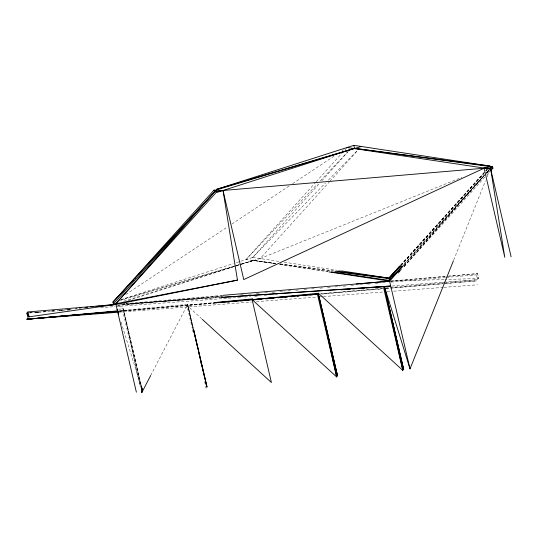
<?xml version="1.0" encoding="UTF-8"?>
<svg xmlns="http://www.w3.org/2000/svg" width="538" height="538" viewBox="0 0 538 538"><rect width="100%" height="100%" fill="white"/><g stroke="black" fill="none" stroke-linecap="round" stroke-linejoin="round"><path stroke-width="0.4" stroke-dasharray="2.69 2.02" d="M453.695 260.069L485.525 180.802M487.085 176.915L489.587 170.701M150.653 375.558L187.749 304.226L193.229 327.783M399.606 271.434L401.267 269.551M404.038 266.404L485.532 174.023M486.083 173.397L489.963 168.993M398.517 272.685L401.301 269.538M404.078 266.391L484.173 175.791M486.399 173.276L489.176 170.129M400.783 265.496L487.179 169.181M404.085 264.938L485.505 173.976L403.466 264.871M193.102 327.931L187.574 304.421L186.854 305.214L119.046 311.152M275.866 263.364L246.001 259.578L315.638 182.369M316.203 181.75L342.04 153.108M344.845 149.994L346.533 148.125M236.431 262.638L252.726 257.42L319.559 183.33M321.805 180.842L348.2 151.575M239.766 264.488L260.17 258.556L329.256 181.972M329.814 181.346L357.898 150.216M400.682 265.052L487.172 169.167M400.803 265.557L483.924 173.411M486.17 170.916L487.293 169.672M403.776 264.73L484.092 175.691M489.15 170.089L486.339 173.202L489.103 170.055M398.019 273.385L401.388 269.646M404.199 266.532L486.197 175.63M486.762 175.011L490.131 171.272M400.702 265.133L483.958 173.586M486.211 171.111L487.334 169.873M400.951 265.678L483.985 175.603M246.001 259.578L317.494 183.835M320.379 180.781L348.052 151.46M274.178 263.586L253.425 260.432L252.726 257.42L325.477 183.061M328.409 180.062L357.75 150.082M125.737 294.508L227.688 226.801M231.878 224.023L289.834 185.529M292.625 183.673L334.522 155.852M342.202 150.748L343.6 149.826M260.17 258.556L461.94 177.345M120.842 299.679L233.243 263.66M127.95 300.621L240.634 264.528M241.434 264.272L253.425 260.432L275.88 263.445M123.801 301.24L240.62 264.461M241.421 264.212L253.425 260.432L274.985 263.607M119.389 300.749L240.58 264.293M241.387 264.05L253.425 260.432M120.882 299.794L238.966 264.723M29.395 312.901L31.063 312.739M35.259 312.41L39.435 312.04L35.259 312.417L38.554 312.013M43.544 311.522L45.212 311.361M216.088 302.403L186.854 305.214L192.342 328.772M118.979 310.735L187.567 304.427L193.048 327.985M382.491 288.24L320.729 293.788L382.39 288.698M385.827 287.944L445.087 282.625M445.921 282.544L477.636 279.699L476.507 274.824L477.576 273.64L478.712 278.509L445.397 279.491M32.764 312.712L27.734 313.076M43.612 311.67L47.828 311.361M61.998 310.049L59.489 310.271L62.852 309.996M69.523 309.384L66.181 309.68L70.377 309.337M75.367 308.873L77.042 308.725M222.45 295.887L118.824 305.033L222.557 295.994M29.408 312.928L31.917 312.706M75.394 308.893L77.069 308.751M390.615 281.26L447.475 276.276M448.309 276.202L477.576 273.64L448.524 276.115M119.032 311.213L216.115 302.847M126 303.607L222.234 295.402M391.247 280.997L447.697 276.182M35.273 312.437L40.296 312.006M51.177 311.078L55.367 310.722M59.55 310.365L63.74 310.009M64.573 309.935L71.272 309.363M117.324 305.443L222.819 296.451M240.399 294.952L242.914 294.737M248.771 294.239L252.961 293.876M256.31 293.593L260.493 293.237M264.683 292.88L268.865 292.524M272.215 292.235L276.404 291.878M279.753 291.596L284.777 291.166M288.126 290.883L292.309 290.527M295.658 290.238L299.848 289.881M304.031 289.525L308.213 289.168M311.563 288.886L315.752 288.529M319.935 288.173L324.125 287.817M327.474 287.527L331.657 287.171M335.006 286.889L340.029 286.458M343.379 286.169L347.568 285.812M350.917 285.53L355.1 285.174M360.124 284.743L363.473 284.461M367.662 284.104L371.012 283.815M375.194 283.459L379.384 283.102M382.733 282.82L386.916 282.463M391.106 282.107L445.525 277.467M446.365 277.393L476.507 274.824L478.712 278.509M118.663 309.202L123.377 308.799L141.151 385.161L123.195 309L140.492 386.909M216.141 302.719L186.854 305.214L201.669 318.758M119.059 311.361L216.182 303.082M321.677 294.091L382.794 288.879M386.143 288.597L443.077 283.741M443.917 283.674L476.567 280.89L390.729 288.005M385.726 288.422L389.895 288.079M119.073 312.174L251.381 302.06M256.404 301.677L316.694 297.07M320.049 296.815L322.558 296.626M323.399 296.559L383.688 291.952M387.037 291.697L390.386 291.441M393.735 291.186L443.144 287.413M443.978 287.346L477.475 284.784M33.605 312.652L66.275 310.224M67.115 310.164L71.305 309.854M100.626 307.675L114.87 306.62M115.71 306.559L232.16 297.918M233.001 297.85L241.38 297.232M244.729 296.983L250.594 296.546M254.783 296.236L258.973 295.927M263.997 295.55L268.186 295.241M275.725 294.683L277.406 294.555M392.182 286.041L443.292 282.248M444.126 282.188L477.636 279.699M122.657 304.01L125.172 303.842M220.674 297.427L126.013 303.782L220.506 297.487M122.651 304.01L125.159 303.849M389.586 281.139L444.563 279.518M280.016 263.902L334.037 270.964M280.042 264.003L332.444 271.038M279.962 264.333L328.059 271.414M252.726 257.42L280.103 261.582M284.252 262.214L337.4 270.298M338.234 270.426L340.722 270.802M279.161 264.346L328.146 271.791M117.983 305.645L123.377 308.799M121.063 322.121L140.674 385.269M192.53 329.586L193.095 332.027M200.089 362.081L200.466 363.708M204.628 381.576L206.141 388.08L205.59 385.618M123.195 309L140.963 385.363M122.482 309.787L140.633 387.777M187.567 304.427L192.846 328.214M488.847 170.237L486.063 173.35L488.834 170.237M54.479 310.715L51.137 311.011L54.493 310.729"/><path stroke-width="0.81" d="M221.347 297.427L384.441 286.546L410.003 368.873L453.386 260.849M141.386 391.025L141.77 392.653L150.653 375.558M347.091 147.506L484.039 168.058L504.812 257.339L490.683 169.066L484.079 168.226L223.021 190.479L214.05 190.089L112.96 302.161L113.377 303.97L115.798 303.762L216.471 189.88L361.267 146.484M403.527 265.564L389.586 281.139L356.163 284.084M28.037 318.019L26.9 313.15L27.969 311.959L115.959 304.461L237.466 280.123L223.021 190.479L214.474 191.898L112.96 302.161L126.04 287.971M113.377 303.97L214.474 191.898L214.05 190.089M136.376 392.195L115.798 303.762L216.888 191.689L216.357 189.396L353.816 145.347L489.983 166.054L511.1 256.801M221.508 297.373L390.722 286.014L384.441 286.546L403.54 369.613L384.253 286.747L402.827 370.4L318.281 293.102L337.561 375.961L318.099 293.297L317.386 294.091L216.128 302.78M410.003 368.873L388.887 278.126L399.559 266.297M402.343 266.122L389.425 280.439L331.374 271.898M402.094 266.592L391.422 278.422L389.008 278.63L334.939 271.374M490.69 170.654L492.936 168.159L492.519 166.35L484.039 168.058L490.683 169.066M337.36 271.394L388.887 278.126L400.137 265.752M127.176 286.734L133.431 279.948M134.567 278.718L135.71 277.48M138.548 274.4L140.828 271.932M400.38 266.29L389.008 278.63L390.427 279.43M484.039 168.058L490.522 168.367L492.519 166.35M484.079 168.226L243.754 279.592L223.021 190.479M217.056 192.389L354.522 148.36L489.983 166.054M216.357 189.396L354.522 148.36L490.098 166.558M115.798 303.762L237.466 280.123M26.9 313.15L29.106 316.835L115.959 304.461L101.81 305.84M79.335 308.032L81.003 307.87M85.165 307.467L87.66 307.218M90.989 306.895L93.484 306.653M95.986 306.411L100.142 306.001M216.922 302.322L252.84 298.859L252.12 299.653L271.408 382.518L202.288 319.323M318.099 293.304L252.12 299.653L336.667 376.95L318.099 293.304L337.38 376.163M118.239 312.235L26.961 319.209L117.304 310.897M118.226 311.428L26.961 319.209L118.212 311.226M26.961 319.209L118.192 311.32M490.522 168.367L492.936 168.159M223.068 295.328L389.586 281.139L328.98 271.919M216.141 302.719L317.386 294.091L336.667 376.95M221.205 302.652L223.714 302.437M227.904 302.08L229.578 301.939M233.761 301.583L236.276 301.367M240.459 301.011L242.974 300.796M247.157 300.439L248.832 300.298M253.021 299.942L255.53 299.727M259.719 299.37L261.394 299.229M265.577 298.872L268.092 298.657M272.275 298.301L273.95 298.16M278.139 297.803L280.648 297.588M284.837 297.232L287.346 297.016M290.695 296.727L293.21 296.519M297.393 296.162L299.067 296.014M303.257 295.658L305.766 295.443M309.955 295.086L312.464 294.878M341.079 289.834L342.753 289.706M346.943 289.397L350.292 289.148M352.807 288.96L356.997 288.65M359.505 288.462L364.535 288.092M366.21 287.971L384.643 286.599M341.556 270.93L388.887 278.126M117.096 309.337L118.582 314.131M141.171 386.862L142.657 391.657L141.339 385.975L142.657 391.657M193.485 329.545L207.036 387.084L193.424 328.597M353.816 145.347L354.522 148.36M384.441 286.546L403.722 369.411M383.547 287.534L402.827 370.4M193.424 329.612L197.964 349.108M198.34 350.736L204.958 379.169M205.334 380.79L206.659 386.479M141.158 386.176L142.476 391.866M27.969 311.959L29.106 316.835M141.407 391.012L141.77 392.653M400.225 266.122L389.008 278.63L400.238 266.175"/></g></svg>
